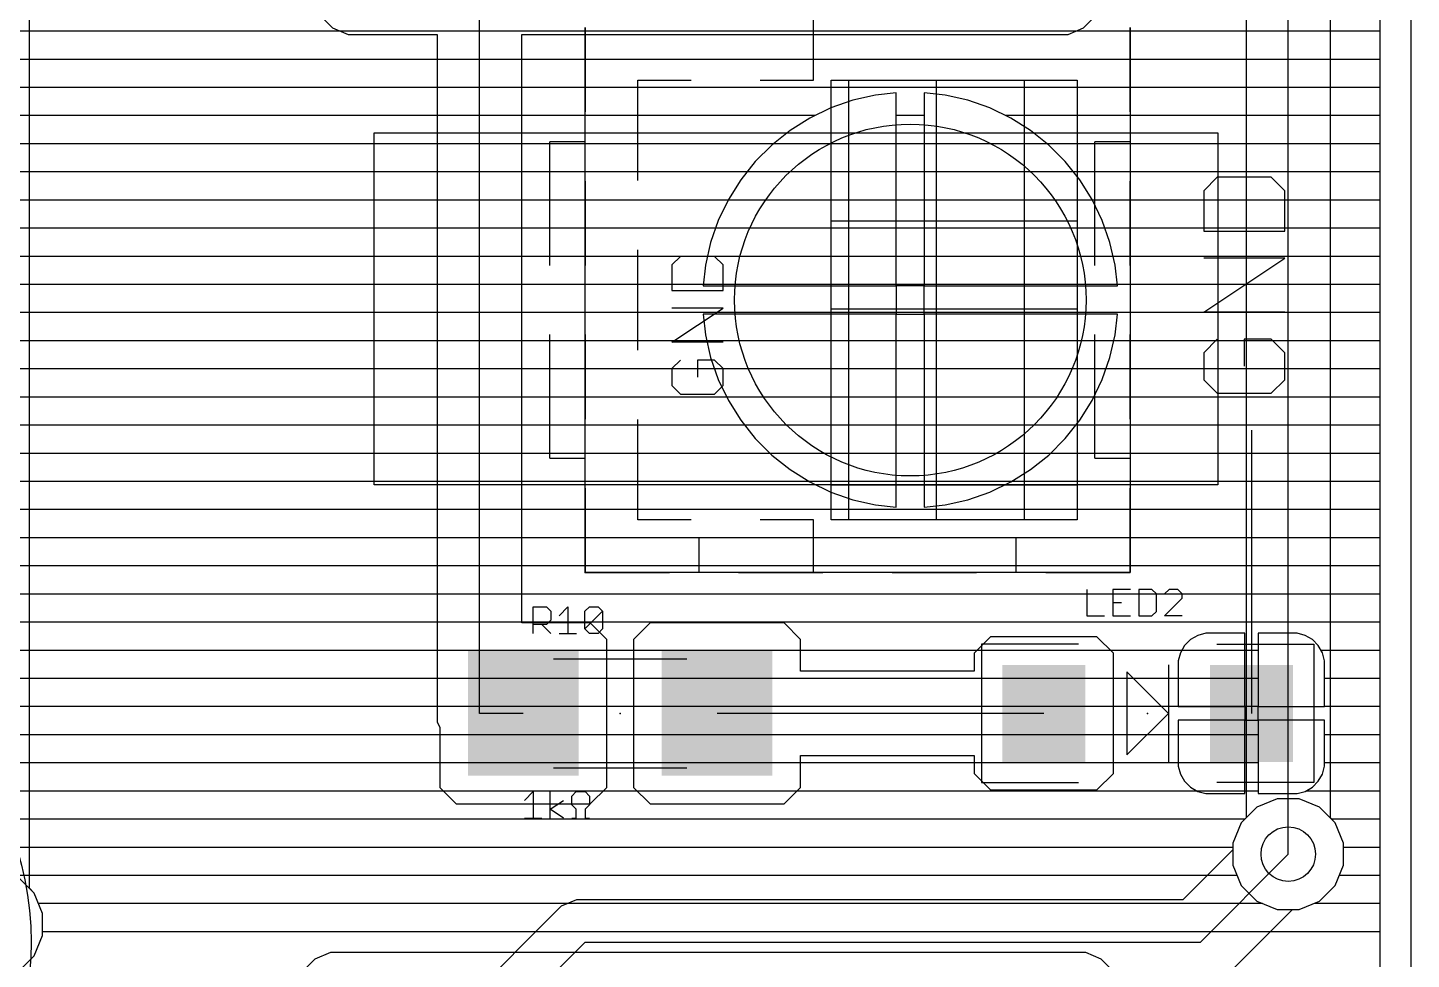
# Model space of a CAD drawing. Extents: x -0.64 to 6, y -0.15 to 7.8.
# Drawn here: x 4.963 to 5.75, y 1.2 to 1.73 of the extents above; entities that cross this region are included whole.
import ezdxf

# ---------------------------------------------------------------- set-up
doc = ezdxf.new("R2010")
doc.units = 0
for name, color, linetype in [('1', 22, 'CONTINUOUS'), ('16', 175, 'CONTINUOUS'), ('17', 82, 'CONTINUOUS'), ('18', 82, 'CONTINUOUS'), ('20', 6, 'CONTINUOUS'), ('21', 253, 'CONTINUOUS'), ('23', 7, 'CONTINUOUS'), ('25', 253, 'CONTINUOUS'), ('27', 253, 'CONTINUOUS'), ('49', 253, 'CONTINUOUS'), ('51', 253, 'CONTINUOUS')]:
    doc.layers.add(name, color=color, linetype=linetype)

# ---------------------------------------------------------------- blocks, each defined once
blk = doc.blocks.new('RECT')
blk.add_solid([(-0.5, -0.5), (0.5, -0.5), (-0.5, 0.5), (0.5, 0.5)])
blk = doc.blocks.new('ROUNDP')
blk.add_circle((0, 0), 0.5)
blk = doc.blocks.new('ROUNDV')
blk.add_circle((0, 0), 0.5)

msp = doc.modelspace()

# ---------------------------------------------------------------- linework, layer by layer
at = {"layer": '1'}
for p, q in [((5.732, 2.370398), (5.732, -0.132)), ((5.22, 1.34), (5.22, 1.8)), ((5.563595, 1.729654), (5.623595, 1.789654)), ((5.129654, 1.736405), (5.136405, 1.729654)), ((3.222, 1.728), (5.140398, 1.728)), ((5.136405, 1.729654), (5.145226, 1.726)), ((5.145226, 1.726), (5.196, 1.726)), ((5.196, 1.726), (5.196, 1.335226)), ((5.244, 1.391433), (5.244, 1.726)), ((5.244, 1.726), (5.554774, 1.726)), ((5.554774, 1.726), (5.563595, 1.729654)), ((5.559602, 1.728), (5.732, 1.728)), ((3.222, 1.712), (5.196, 1.712)), ((5.244, 1.712), (5.732, 1.712)), ((3.222, 1.696), (5.196, 1.696)), ((5.244, 1.696), (5.732, 1.696)), ((5.457, 1.692845), (5.445203, 1.691516)), ((5.457, 1.583), (5.457, 1.692845)), ((5.484797, 1.691516), (5.473, 1.692845)), ((5.473, 1.692845), (5.473, 1.583)), ((5.419772, 1.684189), (5.407831, 1.678439)), ((5.432282, 1.688567), (5.419772, 1.684189)), ((5.445203, 1.691516), (5.432282, 1.688567)), ((5.497718, 1.688567), (5.484797, 1.691516)), ((5.510228, 1.684189), (5.497718, 1.688567)), ((5.522169, 1.678439), (5.510228, 1.684189)), ((4.822416, 1.68), (5.196, 1.68)), ((5.244, 1.68), (5.411073, 1.68)), ((5.407831, 1.678439), (5.396609, 1.671388)), ((5.457, 1.68), (5.473, 1.68)), ((5.518927, 1.68), (5.732, 1.68)), ((5.533391, 1.671388), (5.522169, 1.678439)), ((5.396609, 1.671388), (5.386247, 1.663124)), ((5.543753, 1.663124), (5.533391, 1.671388)), ((4.838416, 1.664), (5.196, 1.664)), ((5.244, 1.664), (5.387345, 1.664)), ((5.386247, 1.663124), (5.376876, 1.653753)), ((5.457, 1.664), (5.473, 1.664)), ((5.542655, 1.664), (5.732, 1.664)), ((5.553124, 1.653753), (5.543753, 1.663124)), ((5.376876, 1.653753), (5.368612, 1.643391)), ((5.561388, 1.643391), (5.553124, 1.653753)), ((4.854416, 1.648), (5.196, 1.648)), ((5.244, 1.648), (5.372288, 1.648)), ((5.457, 1.648), (5.473, 1.648)), ((5.557712, 1.648), (5.732, 1.648)), ((5.368612, 1.643391), (5.361561, 1.632169)), ((5.568439, 1.632169), (5.561388, 1.643391)), ((4.8555, 1.632), (5.196, 1.632)), ((5.244, 1.632), (5.36148, 1.632)), ((5.361561, 1.632169), (5.35581, 1.620228)), ((5.457, 1.632), (5.473, 1.632)), ((5.574189, 1.620228), (5.568439, 1.632169)), ((5.56852, 1.632), (5.732, 1.632)), ((4.8555, 1.616), (5.196, 1.616)), ((5.244, 1.616), (5.354331, 1.616)), ((5.35581, 1.620228), (5.351433, 1.607718)), ((5.457, 1.616), (5.473, 1.616)), ((5.578567, 1.607718), (5.574189, 1.620228)), ((5.575669, 1.616), (5.732, 1.616)), ((5.351433, 1.607718), (5.348484, 1.594797)), ((5.581516, 1.594797), (5.578567, 1.607718)), ((4.8555, 1.6), (5.196, 1.6)), ((5.244, 1.6), (5.349672, 1.6)), ((5.457, 1.6), (5.473, 1.6)), ((5.580328, 1.6), (5.732, 1.6)), ((5.348484, 1.594797), (5.347155, 1.583)), ((5.582845, 1.583), (5.581516, 1.594797)), ((4.848916, 1.584), (5.196, 1.584)), ((5.244, 1.584), (5.347267, 1.584)), ((5.347155, 1.583), (5.456999, 1.583)), ((5.456999, 1.583), (5.456999, 1.567)), ((5.457, 1.584), (5.473, 1.584)), ((5.473, 1.583), (5.457, 1.583)), ((5.473, 1.567), (5.473, 1.583)), ((5.473, 1.583), (5.582845, 1.583)), ((5.582733, 1.584), (5.732, 1.584)), ((4.832916, 1.568), (5.196, 1.568)), ((5.244, 1.568), (5.456999, 1.568)), ((5.456999, 1.567), (5.347155, 1.567)), ((5.347155, 1.567), (5.348484, 1.555203)), ((5.457, 1.457155), (5.457, 1.566999)), ((5.457, 1.566999), (5.473, 1.566999)), ((5.473, 1.568), (5.732, 1.568)), ((5.582845, 1.567), (5.473, 1.567)), ((5.473, 1.566999), (5.473, 1.457155)), ((5.581516, 1.555203), (5.582845, 1.567)), ((4.816916, 1.552), (5.196, 1.552)), ((5.244, 1.552), (5.349215, 1.552)), ((5.348484, 1.555203), (5.351433, 1.542282)), ((5.457, 1.552), (5.473, 1.552)), ((5.578567, 1.542282), (5.581516, 1.555203)), ((5.580785, 1.552), (5.732, 1.552)), ((3.222, 1.536), (5.196, 1.536)), ((5.244, 1.536), (5.353631, 1.536)), ((5.351433, 1.542282), (5.35581, 1.529772)), ((5.457, 1.536), (5.473, 1.536)), ((5.574189, 1.529772), (5.578567, 1.542282)), ((5.576369, 1.536), (5.732, 1.536)), ((5.35581, 1.529772), (5.361561, 1.517831)), ((5.568439, 1.517831), (5.574189, 1.529772)), ((3.222, 1.52), (5.196, 1.52)), ((5.244, 1.52), (5.360516, 1.52)), ((5.457, 1.52), (5.473, 1.52)), ((5.569483, 1.52), (5.732, 1.52)), ((5.361561, 1.517831), (5.368612, 1.506609)), ((5.561388, 1.506609), (5.568439, 1.517831)), ((3.222, 1.504), (5.196, 1.504)), ((5.244, 1.504), (5.370693, 1.504)), ((5.368612, 1.506609), (5.376876, 1.496247)), ((5.457, 1.504), (5.473, 1.504)), ((5.553124, 1.496247), (5.561388, 1.506609)), ((5.559307, 1.504), (5.732, 1.504)), ((5.376876, 1.496247), (5.386247, 1.486876)), ((5.543753, 1.486876), (5.553124, 1.496247)), ((5.659055, 1.500945), (5.659055, 1.34)), ((3.222, 1.488), (5.196, 1.488)), ((5.244, 1.488), (5.385123, 1.488)), ((5.457, 1.488), (5.473, 1.488)), ((5.544877, 1.488), (5.732, 1.488)), ((5.386247, 1.486876), (5.396609, 1.478612)), ((5.533391, 1.478612), (5.543753, 1.486876)), ((3.222, 1.472), (5.196, 1.472)), ((5.244, 1.472), (5.407132, 1.472)), ((5.396609, 1.478612), (5.407831, 1.471561)), ((5.457, 1.472), (5.473, 1.472)), ((5.522169, 1.471561), (5.533391, 1.478612)), ((5.522867, 1.472), (5.732, 1.472)), ((5.407831, 1.471561), (5.419772, 1.46581)), ((5.419772, 1.46581), (5.432282, 1.461433)), ((5.497718, 1.461433), (5.510228, 1.46581)), ((5.510228, 1.46581), (5.522169, 1.471561)), ((3.222, 1.456), (5.196, 1.456)), ((5.244, 1.456), (5.732, 1.456)), ((5.432282, 1.461433), (5.445203, 1.458484)), ((5.445203, 1.458484), (5.457, 1.457155)), ((5.473, 1.457155), (5.484797, 1.458484)), ((5.484797, 1.458484), (5.497718, 1.461433)), ((3.222, 1.44), (5.196, 1.44)), ((5.244, 1.44), (5.732, 1.44)), ((3.222, 1.424), (5.196, 1.424)), ((5.244, 1.424), (5.732, 1.424)), ((3.222, 1.408), (5.196, 1.408)), ((5.244, 1.408), (5.732, 1.408)), ((3.222, 1.392), (5.196, 1.392)), ((5.244, 1.392), (5.732, 1.392)), ((5.283005, 1.391433), (5.244, 1.391433)), ((5.292378, 1.38206), (5.283005, 1.391433)), ((5.316995, 1.391433), (5.307622, 1.38206)), ((5.393242, 1.391433), (5.316995, 1.391433)), ((5.402614, 1.38206), (5.393242, 1.391433)), ((5.633063, 1.385559), (5.628485, 1.384332)), ((5.655244, 1.385559), (5.633063, 1.385559)), ((5.655244, 1.343812), (5.655244, 1.385559)), ((5.662866, 1.385559), (5.662866, 1.343812)), ((5.685047, 1.385559), (5.662866, 1.385559)), ((5.689625, 1.384332), (5.685047, 1.385559)), ((5.292378, 1.297939), (5.292378, 1.38206)), ((5.307622, 1.38206), (5.307622, 1.297939)), ((5.402614, 1.364), (5.402614, 1.38206)), ((5.510695, 1.383559), (5.501323, 1.374186)), ((5.571194, 1.383559), (5.510695, 1.383559)), ((5.580567, 1.374186), (5.571194, 1.383559)), ((5.621029, 1.378611), (5.61866, 1.374507)), ((5.624381, 1.381963), (5.621029, 1.378611)), ((5.628485, 1.384332), (5.624381, 1.381963)), ((5.693729, 1.381963), (5.689625, 1.384332)), ((5.697081, 1.378611), (5.693729, 1.381963)), ((5.69945, 1.374507), (5.697081, 1.378611)), ((4.820166, 1.376), (5.196, 1.376)), ((5.292378, 1.376), (5.307622, 1.376)), ((5.402614, 1.376), (5.503136, 1.376)), ((5.501323, 1.374186), (5.501323, 1.364)), ((5.578753, 1.376), (5.619522, 1.376)), ((5.580567, 1.305813), (5.580567, 1.374186)), ((5.61866, 1.374507), (5.617433, 1.369929)), ((5.617433, 1.369929), (5.617433, 1.343811)), ((5.655244, 1.376), (5.662866, 1.376)), ((5.698588, 1.376), (5.732, 1.376)), ((5.700677, 1.369929), (5.69945, 1.374507)), ((5.700677, 1.343811), (5.700677, 1.369929)), ((5.501323, 1.364), (5.402614, 1.364)), ((4.836166, 1.36), (5.196, 1.36)), ((5.292378, 1.36), (5.307622, 1.36)), ((5.580567, 1.36), (5.617433, 1.36)), ((5.655244, 1.36), (5.662866, 1.36)), ((5.700677, 1.36), (5.732, 1.36)), ((4.852166, 1.344), (5.196, 1.344)), ((5.244882, 1.34), (5.22, 1.34)), ((5.292378, 1.344), (5.307622, 1.344)), ((5.540945, 1.34), (5.355118, 1.34)), ((5.580567, 1.344), (5.617433, 1.344)), ((5.617433, 1.343811), (5.655243, 1.343811)), ((5.655243, 1.343811), (5.655243, 1.336189)), ((5.655244, 1.344), (5.662866, 1.344)), ((5.662866, 1.343812), (5.655244, 1.343812)), ((5.662867, 1.336189), (5.662867, 1.343811)), ((5.662867, 1.343811), (5.700677, 1.343811)), ((5.700677, 1.344), (5.732, 1.344)), ((5.196, 1.335226), (5.197386, 1.33188)), ((5.197386, 1.33188), (5.197386, 1.297939)), ((5.655243, 1.336189), (5.617433, 1.336189)), ((5.617433, 1.336189), (5.617433, 1.310071)), ((5.655244, 1.294441), (5.655244, 1.336188)), ((5.655244, 1.336188), (5.662866, 1.336188)), ((5.662866, 1.336188), (5.662866, 1.294441)), ((5.700677, 1.336189), (5.662867, 1.336189)), ((5.700677, 1.310071), (5.700677, 1.336189)), ((4.858, 1.328), (5.197386, 1.328)), ((5.292378, 1.328), (5.307622, 1.328)), ((5.580567, 1.328), (5.617433, 1.328)), ((5.655244, 1.328), (5.662866, 1.328)), ((5.700677, 1.328), (5.732, 1.328)), ((5.402614, 1.297939), (5.402614, 1.316)), ((5.402614, 1.316), (5.501323, 1.316)), ((5.501323, 1.316), (5.501323, 1.305813)), ((4.858, 1.312), (5.197386, 1.312)), ((5.292378, 1.312), (5.307622, 1.312)), ((5.402614, 1.312), (5.501323, 1.312)), ((5.580567, 1.312), (5.617433, 1.312)), ((5.617433, 1.310071), (5.61866, 1.305493)), ((5.655244, 1.312), (5.662866, 1.312)), ((5.69945, 1.305493), (5.700677, 1.310071)), ((5.700677, 1.312), (5.732, 1.312)), ((5.501323, 1.305813), (5.510695, 1.296441)), ((5.571194, 1.296441), (5.580567, 1.305813)), ((5.61866, 1.305493), (5.621029, 1.301389)), ((5.621029, 1.301389), (5.624381, 1.298037)), ((5.693729, 1.298037), (5.697081, 1.301389)), ((5.697081, 1.301389), (5.69945, 1.305493)), ((4.858, 1.296), (5.199325, 1.296)), ((5.197386, 1.297939), (5.206758, 1.288567)), ((5.283005, 1.288567), (5.292378, 1.297939)), ((5.290438, 1.296), (5.309562, 1.296)), ((5.307622, 1.297939), (5.316995, 1.288567)), ((5.393242, 1.288567), (5.402614, 1.297939)), ((5.400675, 1.296), (5.627909, 1.296)), ((5.510695, 1.296441), (5.571194, 1.296441)), ((5.624381, 1.298037), (5.628485, 1.295668)), ((5.628485, 1.295668), (5.633063, 1.294441)), ((5.633063, 1.294441), (5.655244, 1.294441)), ((5.655244, 1.296), (5.662866, 1.296)), ((5.673734, 1.2915), (5.662157, 1.286704)), ((5.662866, 1.294441), (5.685047, 1.294441)), ((5.686266, 1.2915), (5.673734, 1.2915)), ((5.685047, 1.294441), (5.689625, 1.295668)), ((5.697843, 1.286704), (5.686266, 1.2915)), ((5.689625, 1.295668), (5.693729, 1.298037)), ((5.690201, 1.296), (5.732, 1.296)), ((5.206758, 1.288567), (5.283005, 1.288567)), ((5.316995, 1.288567), (5.393242, 1.288567)), ((5.662157, 1.286704), (5.653296, 1.277843)), ((5.706704, 1.277843), (5.697843, 1.286704)), ((4.856166, 1.28), (5.655452, 1.28)), ((5.653296, 1.277843), (5.6485, 1.266266)), ((5.704548, 1.28), (5.732, 1.28)), ((5.7115, 1.266266), (5.706704, 1.277843)), ((4.840166, 1.264), (5.6485, 1.264)), ((5.6485, 1.262441), (5.620059, 1.234)), ((5.63, 1.21), (5.68, 1.26)), ((5.6485, 1.266266), (5.6485, 1.262441)), ((5.7115, 1.253734), (5.7115, 1.266266)), ((5.7115, 1.264), (5.732, 1.264)), ((5.706704, 1.242157), (5.7115, 1.253734)), ((4.954715, 1.248), (5.634059, 1.248)), ((4.966704, 1.237843), (4.957843, 1.246704)), ((5.709125, 1.248), (5.732, 1.248)), ((4.9715, 1.226266), (4.966704, 1.237843)), ((5.697843, 1.233296), (5.706704, 1.242157)), ((4.969125, 1.232), (5.270398, 1.232)), ((5.266405, 1.230346), (5.259654, 1.223595)), ((5.275226, 1.234), (5.266405, 1.230346)), ((5.620059, 1.234), (5.275226, 1.234)), ((5.643595, 1.189654), (5.682441, 1.2285)), ((5.682441, 1.2285), (5.686266, 1.2285)), ((5.686266, 1.2285), (5.697843, 1.233296)), ((5.694716, 1.232), (5.732, 1.232)), ((4.9715, 1.213734), (4.9715, 1.226266)), ((5.259654, 1.223595), (5.169654, 1.133595)), ((4.966704, 1.202157), (4.9715, 1.213734)), ((4.9715, 1.216), (5.252059, 1.216)), ((5.669941, 1.216), (5.732, 1.216)), ((5.19, 1.12), (5.28, 1.21)), ((5.28, 1.21), (5.63, 1.21)), ((4.964, 1.199452), (4.966704, 1.202157))]:
    msp.add_line(p, q, dxfattribs=at)
at = {"layer": '16'}
for p, q in [((5.732, 7.782), (5.732, -0.132)), ((5.704, 1.280548), (5.704, 5.384774)), ((5.68, 1.26), (5.68, 5.38)), ((5.656, 5.370059), (5.656, 1.280548)), ((4.964, 1.240548), (4.964, 2.039452)), ((4.964, 1.728), (5.656, 1.728)), ((5.704, 1.728), (5.732, 1.728)), ((4.964, 1.712), (5.656, 1.712)), ((5.704, 1.712), (5.732, 1.712)), ((4.964, 1.696), (5.656, 1.696)), ((5.457, 1.692845), (5.445203, 1.691516)), ((5.457, 1.583), (5.457, 1.692845)), ((5.484797, 1.691516), (5.473, 1.692845)), ((5.473, 1.692845), (5.473, 1.583)), ((5.704, 1.696), (5.732, 1.696)), ((5.419772, 1.684189), (5.407831, 1.678439)), ((5.432282, 1.688567), (5.419772, 1.684189)), ((5.445203, 1.691516), (5.432282, 1.688567)), ((5.497718, 1.688567), (5.484797, 1.691516)), ((5.510228, 1.684189), (5.497718, 1.688567)), ((5.522169, 1.678439), (5.510228, 1.684189)), ((4.964, 1.68), (5.411073, 1.68)), ((5.407831, 1.678439), (5.396609, 1.671388)), ((5.457, 1.68), (5.473, 1.68)), ((5.518927, 1.68), (5.656, 1.68)), ((5.533391, 1.671388), (5.522169, 1.678439)), ((5.704, 1.68), (5.732, 1.68)), ((5.16, 1.47), (5.16, 1.67)), ((5.16, 1.67), (5.64, 1.67)), ((5.396609, 1.671388), (5.386247, 1.663124)), ((5.543753, 1.663124), (5.533391, 1.671388)), ((5.64, 1.67), (5.64, 1.47)), ((4.964, 1.664), (5.387345, 1.664)), ((5.16, 1.664), (5.64, 1.664)), ((5.386247, 1.663124), (5.376876, 1.653753)), ((5.457, 1.664), (5.473, 1.664)), ((5.542655, 1.664), (5.656, 1.664)), ((5.553124, 1.653753), (5.543753, 1.663124)), ((5.704, 1.664), (5.732, 1.664)), ((5.376876, 1.653753), (5.368612, 1.643391)), ((5.561388, 1.643391), (5.553124, 1.653753)), ((4.964, 1.648), (5.372288, 1.648)), ((5.16, 1.648), (5.64, 1.648)), ((5.457, 1.648), (5.473, 1.648)), ((5.557712, 1.648), (5.656, 1.648)), ((5.704, 1.648), (5.732, 1.648)), ((5.368612, 1.643391), (5.361561, 1.632169)), ((5.568439, 1.632169), (5.561388, 1.643391)), ((4.964, 1.632), (5.36148, 1.632)), ((5.16, 1.632), (5.64, 1.632)), ((5.361561, 1.632169), (5.35581, 1.620228)), ((5.457, 1.632), (5.473, 1.632)), ((5.574189, 1.620228), (5.568439, 1.632169)), ((5.56852, 1.632), (5.656, 1.632)), ((5.704, 1.632), (5.732, 1.632)), ((4.964, 1.616), (5.354331, 1.616)), ((5.16, 1.616), (5.64, 1.616)), ((5.35581, 1.620228), (5.351433, 1.607718)), ((5.457, 1.616), (5.473, 1.616)), ((5.578567, 1.607718), (5.574189, 1.620228)), ((5.575669, 1.616), (5.656, 1.616)), ((5.704, 1.616), (5.732, 1.616)), ((5.351433, 1.607718), (5.348484, 1.594797)), ((5.581516, 1.594797), (5.578567, 1.607718)), ((4.964, 1.6), (5.349672, 1.6)), ((5.16, 1.6), (5.64, 1.6)), ((5.457, 1.6), (5.473, 1.6)), ((5.580328, 1.6), (5.656, 1.6)), ((5.704, 1.6), (5.732, 1.6)), ((5.348484, 1.594797), (5.347155, 1.583)), ((5.582845, 1.583), (5.581516, 1.594797)), ((4.964, 1.584), (5.347267, 1.584)), ((5.16, 1.584), (5.64, 1.584)), ((5.347155, 1.583), (5.456999, 1.583)), ((5.456999, 1.583), (5.456999, 1.567)), ((5.457, 1.584), (5.473, 1.584)), ((5.473, 1.583), (5.457, 1.583)), ((5.473, 1.567), (5.473, 1.583)), ((5.473, 1.583), (5.582845, 1.583)), ((5.582733, 1.584), (5.656, 1.584)), ((5.704, 1.584), (5.732, 1.584)), ((4.964, 1.568), (5.456999, 1.568)), ((5.16, 1.568), (5.64, 1.568)), ((5.456999, 1.567), (5.347155, 1.567)), ((5.347155, 1.567), (5.348484, 1.555203)), ((5.457, 1.457155), (5.457, 1.566999)), ((5.457, 1.566999), (5.473, 1.566999)), ((5.473, 1.568), (5.656, 1.568)), ((5.582845, 1.567), (5.473, 1.567)), ((5.473, 1.566999), (5.473, 1.457155)), ((5.581516, 1.555203), (5.582845, 1.567)), ((5.704, 1.568), (5.732, 1.568)), ((4.964, 1.552), (5.349215, 1.552)), ((5.16, 1.552), (5.64, 1.552)), ((5.348484, 1.555203), (5.351433, 1.542282)), ((5.457, 1.552), (5.473, 1.552)), ((5.578567, 1.542282), (5.581516, 1.555203)), ((5.580785, 1.552), (5.656, 1.552)), ((5.704, 1.552), (5.732, 1.552)), ((4.964, 1.536), (5.353631, 1.536)), ((5.16, 1.536), (5.64, 1.536)), ((5.351433, 1.542282), (5.35581, 1.529772)), ((5.457, 1.536), (5.473, 1.536)), ((5.574189, 1.529772), (5.578567, 1.542282)), ((5.576369, 1.536), (5.656, 1.536)), ((5.704, 1.536), (5.732, 1.536)), ((5.35581, 1.529772), (5.361561, 1.517831)), ((5.568439, 1.517831), (5.574189, 1.529772)), ((4.964, 1.52), (5.360516, 1.52)), ((5.16, 1.52), (5.64, 1.52)), ((5.457, 1.52), (5.473, 1.52)), ((5.569483, 1.52), (5.656, 1.52)), ((5.704, 1.52), (5.732, 1.52)), ((5.361561, 1.517831), (5.368612, 1.506609)), ((5.561388, 1.506609), (5.568439, 1.517831)), ((4.964, 1.504), (5.370693, 1.504)), ((5.16, 1.504), (5.64, 1.504)), ((5.368612, 1.506609), (5.376876, 1.496247)), ((5.457, 1.504), (5.473, 1.504)), ((5.553124, 1.496247), (5.561388, 1.506609)), ((5.559307, 1.504), (5.656, 1.504)), ((5.704, 1.504), (5.732, 1.504)), ((5.376876, 1.496247), (5.386247, 1.486876)), ((5.543753, 1.486876), (5.553124, 1.496247)), ((4.964, 1.488), (5.385123, 1.488)), ((5.16, 1.488), (5.64, 1.488)), ((5.457, 1.488), (5.473, 1.488)), ((5.544877, 1.488), (5.656, 1.488)), ((5.704, 1.488), (5.732, 1.488)), ((5.386247, 1.486876), (5.396609, 1.478612)), ((5.533391, 1.478612), (5.543753, 1.486876)), ((4.964, 1.472), (5.407132, 1.472)), ((5.16, 1.472), (5.64, 1.472)), ((5.396609, 1.478612), (5.407831, 1.471561)), ((5.457, 1.472), (5.473, 1.472)), ((5.522169, 1.471561), (5.533391, 1.478612)), ((5.522867, 1.472), (5.656, 1.472)), ((5.704, 1.472), (5.732, 1.472)), ((5.64, 1.47), (5.16, 1.47)), ((5.407831, 1.471561), (5.419772, 1.46581)), ((5.419772, 1.46581), (5.432282, 1.461433)), ((5.497718, 1.461433), (5.510228, 1.46581)), ((5.510228, 1.46581), (5.522169, 1.471561)), ((4.964, 1.456), (5.656, 1.456)), ((5.432282, 1.461433), (5.445203, 1.458484)), ((5.445203, 1.458484), (5.457, 1.457155)), ((5.473, 1.457155), (5.484797, 1.458484)), ((5.484797, 1.458484), (5.497718, 1.461433)), ((5.704, 1.456), (5.732, 1.456)), ((4.964, 1.44), (5.656, 1.44)), ((5.704, 1.44), (5.732, 1.44)), ((4.964, 1.424), (5.656, 1.424)), ((5.704, 1.424), (5.732, 1.424)), ((4.964, 1.408), (5.656, 1.408)), ((5.704, 1.408), (5.732, 1.408)), ((4.964, 1.392), (5.656, 1.392)), ((5.704, 1.392), (5.732, 1.392)), ((4.964, 1.376), (5.656, 1.376)), ((5.704, 1.376), (5.732, 1.376)), ((4.964, 1.36), (5.656, 1.36)), ((5.704, 1.36), (5.732, 1.36)), ((4.964, 1.344), (5.656, 1.344)), ((5.704, 1.344), (5.732, 1.344)), ((4.964, 1.328), (5.656, 1.328)), ((5.704, 1.328), (5.732, 1.328)), ((4.964, 1.312), (5.656, 1.312)), ((5.704, 1.312), (5.732, 1.312)), ((4.964, 1.296), (5.656, 1.296)), ((5.704, 1.296), (5.732, 1.296)), ((4.964, 1.28), (5.655452, 1.28)), ((5.653296, 1.277843), (5.6485, 1.266266)), ((5.656, 1.280548), (5.653296, 1.277843)), ((5.706704, 1.277843), (5.704, 1.280548)), ((5.704548, 1.28), (5.732, 1.28)), ((5.7115, 1.266266), (5.706704, 1.277843)), ((4.964, 1.264), (5.6485, 1.264)), ((5.6485, 1.266266), (5.6485, 1.253734)), ((5.7115, 1.253734), (5.7115, 1.266266)), ((5.7115, 1.264), (5.732, 1.264)), ((5.6485, 1.253734), (5.653296, 1.242157)), ((5.706704, 1.242157), (5.7115, 1.253734)), ((4.964, 1.248), (5.650875, 1.248)), ((5.709125, 1.248), (5.732, 1.248)), ((4.966704, 1.237843), (4.964, 1.240548)), ((4.9715, 1.226266), (4.966704, 1.237843)), ((5.653296, 1.242157), (5.662157, 1.233296)), ((5.697843, 1.233296), (5.706704, 1.242157)), ((4.969125, 1.232), (5.665284, 1.232)), ((5.662157, 1.233296), (5.673734, 1.2285)), ((5.673734, 1.2285), (5.686266, 1.2285)), ((5.686266, 1.2285), (5.697843, 1.233296)), ((5.694716, 1.232), (5.732, 1.232)), ((4.9715, 1.213734), (4.9715, 1.226266)), ((4.966704, 1.202157), (4.9715, 1.213734)), ((4.9715, 1.216), (5.732, 1.216)), ((4.957843, 1.193296), (4.966704, 1.202157)), ((5.126405, 1.200346), (5.119654, 1.193595)), ((5.135226, 1.204), (5.126405, 1.200346)), ((5.564774, 1.204), (5.135226, 1.204)), ((5.573595, 1.200346), (5.564774, 1.204)), ((5.630346, 1.143595), (5.573595, 1.200346))]:
    msp.add_line(p, q, dxfattribs=at)
at = {"layer": '20'}
msp.add_line((5.75, -0.15), (5.75, 7.8), dxfattribs=at)
at = {"layer": '21'}
for p, q in [((5.639634, 1.644771), (5.631961, 1.637098)), ((5.631961, 1.637098), (5.631961, 1.614078)), ((5.670327, 1.644771), (5.639634, 1.644771)), ((5.678, 1.637098), (5.670327, 1.644771)), ((5.678, 1.614078), (5.678, 1.637098)), ((5.631961, 1.614078), (5.678, 1.614078)), ((5.334313, 1.59978), (5.329475, 1.594943)), ((5.353663, 1.59978), (5.334313, 1.59978)), ((5.3585, 1.594943), (5.353663, 1.59978)), ((5.631961, 1.568039), (5.678, 1.598732)), ((5.678, 1.598732), (5.631961, 1.598732)), ((5.329475, 1.594943), (5.329475, 1.58043)), ((5.3585, 1.58043), (5.3585, 1.594943)), ((5.329475, 1.58043), (5.3585, 1.58043)), ((5.329475, 1.550965), (5.3585, 1.570315)), ((5.3585, 1.570315), (5.329475, 1.570315)), ((5.678, 1.568039), (5.631961, 1.568039)), ((5.3585, 1.550965), (5.329475, 1.550965)), ((5.639634, 1.552693), (5.631961, 1.54502)), ((5.670327, 1.552693), (5.65498, 1.552693)), ((5.65498, 1.552693), (5.65498, 1.537346)), ((5.678, 1.54502), (5.670327, 1.552693)), ((5.631961, 1.54502), (5.631961, 1.529673)), ((5.678, 1.529673), (5.678, 1.54502)), ((5.334313, 1.54085), (5.329475, 1.536012)), ((5.329475, 1.536012), (5.329475, 1.526337)), ((5.353663, 1.54085), (5.343988, 1.54085)), ((5.343988, 1.54085), (5.343988, 1.531175)), ((5.3585, 1.536012), (5.353663, 1.54085)), ((5.3585, 1.526337), (5.3585, 1.536012)), ((5.631961, 1.529673), (5.639634, 1.522)), ((5.670327, 1.522), (5.678, 1.529673)), ((5.329475, 1.526337), (5.334313, 1.5215)), ((5.334313, 1.5215), (5.353663, 1.5215)), ((5.353663, 1.5215), (5.3585, 1.526337)), ((5.639634, 1.522), (5.670327, 1.522)), ((5.56063, 1.37937), (5.505512, 1.37937)), ((5.505512, 1.37937), (5.505512, 1.30063)), ((5.63937, 1.37937), (5.694488, 1.37937)), ((5.694488, 1.37937), (5.694488, 1.30063)), ((5.611811, 1.34), (5.588189, 1.363622)), ((5.588189, 1.363622), (5.588189, 1.316378)), ((5.611811, 1.367559), (5.611811, 1.34)), ((5.588189, 1.316378), (5.611811, 1.34)), ((5.611811, 1.34), (5.611811, 1.312441)), ((5.505512, 1.30063), (5.56063, 1.30063)), ((5.694488, 1.30063), (5.63937, 1.30063))]:
    msp.add_line(p, q, dxfattribs=at)
msp.add_circle((4.79, 1.21), 0.175, dxfattribs=at)
at = {"layer": '23'}
for p in [(5.28, 1.42), (5.3, 1.34), (5.6, 1.34)]:
    msp.add_point(p, dxfattribs=at)
at = {"layer": '25'}
for p, q in [((5.5655, 1.410513), (5.5655, 1.3955)), ((5.590241, 1.410513), (5.580233, 1.410513)), ((5.580233, 1.410513), (5.580233, 1.3955)), ((5.594965, 1.410513), (5.594965, 1.3955)), ((5.602471, 1.410513), (5.594965, 1.410513)), ((5.604974, 1.408011), (5.602471, 1.410513)), ((5.6122, 1.410513), (5.609698, 1.408011)), ((5.617204, 1.410513), (5.6122, 1.410513)), ((5.619706, 1.408011), (5.617204, 1.410513)), ((5.580233, 1.403006), (5.585237, 1.403006)), ((5.604974, 1.398002), (5.604974, 1.408011)), ((5.609698, 1.3955), (5.619706, 1.405508)), ((5.619706, 1.405508), (5.619706, 1.408011)), ((5.2505, 1.3855), (5.2505, 1.400513)), ((5.2505, 1.400513), (5.258006, 1.400513)), ((5.258006, 1.400513), (5.260508, 1.398011)), ((5.260508, 1.393006), (5.258006, 1.390504)), ((5.260508, 1.398011), (5.260508, 1.393006)), ((5.265233, 1.395508), (5.270237, 1.400513)), ((5.270237, 1.400513), (5.270237, 1.3855)), ((5.279965, 1.398011), (5.282467, 1.400513)), ((5.279965, 1.388002), (5.279965, 1.398011)), ((5.279965, 1.388002), (5.289974, 1.398011)), ((5.282467, 1.400513), (5.287471, 1.400513)), ((5.287471, 1.400513), (5.289974, 1.398011)), ((5.289974, 1.398011), (5.289974, 1.388002)), ((5.5655, 1.3955), (5.575508, 1.3955)), ((5.580233, 1.3955), (5.590241, 1.3955)), ((5.594965, 1.3955), (5.602471, 1.3955)), ((5.602471, 1.3955), (5.604974, 1.398002)), ((5.619706, 1.3955), (5.609698, 1.3955)), ((5.258006, 1.390504), (5.2505, 1.390504)), ((5.255504, 1.390504), (5.260508, 1.3855)), ((5.265233, 1.3855), (5.275241, 1.3855)), ((5.282467, 1.3855), (5.279965, 1.388002)), ((5.287471, 1.3855), (5.282467, 1.3855)), ((5.289974, 1.388002), (5.287471, 1.3855))]:
    msp.add_line(p, q, dxfattribs=at)
at = {"layer": '27'}
for p, q in [((5.2455, 1.290508), (5.250504, 1.295513)), ((5.250504, 1.295513), (5.250504, 1.2805)), ((5.260233, 1.2805), (5.260233, 1.295513)), ((5.27251, 1.293011), (5.275012, 1.295513)), ((5.27251, 1.288006), (5.27251, 1.293011)), ((5.275012, 1.295513), (5.280016, 1.295513)), ((5.280016, 1.295513), (5.282518, 1.293011)), ((5.282518, 1.293011), (5.282518, 1.288006)), ((5.260233, 1.285504), (5.267739, 1.290508)), ((5.267739, 1.2805), (5.260233, 1.285504)), ((5.275012, 1.285504), (5.27251, 1.288006)), ((5.275012, 1.2805), (5.275012, 1.285504)), ((5.282518, 1.288006), (5.280016, 1.285504)), ((5.280016, 1.285504), (5.280016, 1.2805)), ((5.2455, 1.2805), (5.255508, 1.2805)), ((5.27251, 1.2805), (5.275012, 1.2805)), ((5.280016, 1.2805), (5.282518, 1.2805))]:
    msp.add_line(p, q, dxfattribs=at)
at = {"layer": '49'}
for p, q in [((5.41, 1.7), (5.41, 1.76)), ((5.28, 1.73), (5.28, 1.682028)), ((5.59, 1.682028), (5.59, 1.73)), ((5.31, 1.642913), (5.31, 1.7)), ((5.31, 1.7), (5.340315, 1.7)), ((5.379685, 1.7), (5.41, 1.7)), ((5.42, 1.45), (5.42, 1.7)), ((5.42, 1.7), (5.56, 1.7)), ((5.43, 1.45), (5.43, 1.7)), ((5.48, 1.45), (5.48, 1.7)), ((5.53, 1.45), (5.53, 1.7)), ((5.56, 1.7), (5.56, 1.45)), ((5.42, 1.67), (5.56, 1.67)), ((5.28, 1.665), (5.26, 1.665)), ((5.26, 1.594685), (5.26, 1.665)), ((5.59, 1.665), (5.57, 1.665)), ((5.57, 1.594685), (5.57, 1.665)), ((5.28, 1.642657), (5.28, 1.594685)), ((5.59, 1.594685), (5.59, 1.642657)), ((5.42, 1.62), (5.56, 1.62)), ((5.31, 1.546457), (5.31, 1.603543)), ((5.42, 1.57), (5.56, 1.57)), ((5.26, 1.485), (5.26, 1.555315)), ((5.28, 1.555315), (5.28, 1.507343)), ((5.57, 1.485), (5.57, 1.555315)), ((5.59, 1.507343), (5.59, 1.555315)), ((5.42, 1.52), (5.56, 1.52)), ((5.31, 1.45), (5.31, 1.507087)), ((5.26, 1.485), (5.28, 1.485)), ((5.57, 1.485), (5.59, 1.485)), ((5.28, 1.467972), (5.28, 1.42)), ((5.42, 1.47), (5.56, 1.47)), ((5.59, 1.42), (5.59, 1.467972)), ((5.340315, 1.45), (5.31, 1.45)), ((5.41, 1.45), (5.379685, 1.45)), ((5.41, 1.42), (5.41, 1.45)), ((5.56, 1.45), (5.42, 1.45)), ((5.345, 1.42), (5.345, 1.44)), ((5.345, 1.44), (5.415315, 1.44)), ((5.454685, 1.44), (5.525, 1.44)), ((5.525, 1.44), (5.525, 1.42)), ((5.28, 1.42), (5.327972, 1.42)), ((5.367343, 1.42), (5.415315, 1.42)), ((5.454685, 1.42), (5.502657, 1.42)), ((5.542028, 1.42), (5.59, 1.42))]:
    msp.add_line(p, q, dxfattribs=at)
at = {"layer": '51'}
for p, q in [((5.28, 1.42), (5.28, 1.73)), ((5.59, 1.73), (5.59, 1.42)), ((5.59, 1.42), (5.28, 1.42)), ((5.262008, 1.370984), (5.337992, 1.370984)), ((5.262008, 1.309016), (5.337992, 1.309016))]:
    msp.add_line(p, q, dxfattribs=at)

# ---------------------------------------------------------------- block references
at = {"layer": '1'}
for p, xscale, yscale in [((5.244882, 1.34), 0.062992, 0.070866), ((5.355118, 1.34), 0.062992, 0.070866), ((5.540945, 1.34), 0.047244, 0.055118), ((5.659055, 1.34), 0.047244, 0.055118)]:
    msp.add_blockref('RECT', p, dxfattribs=dict(at, xscale=xscale, yscale=yscale))
at = {"layer": '17', "xscale": 0.2, "yscale": 0.2, "rotation": 90}
msp.add_blockref('ROUNDP', (5.465, 1.575), dxfattribs=at)
msp.add_blockref('ROUNDP', (5.465, 1.575), dxfattribs=at)
at = {"layer": '18', "xscale": 0.031, "yscale": 0.031}
msp.add_blockref('ROUNDV', (5.68, 1.26), dxfattribs=at)
msp.add_blockref('ROUNDV', (5.68, 1.26), dxfattribs=at)
at = {"layer": '51', "xscale": 0.029531, "yscale": 0.066929}
for p in [(5.247766, 1.339965), (5.352234, 1.340035)]:
    msp.add_blockref('RECT', p, dxfattribs=at)

doc.saveas('drawing.dxf')
